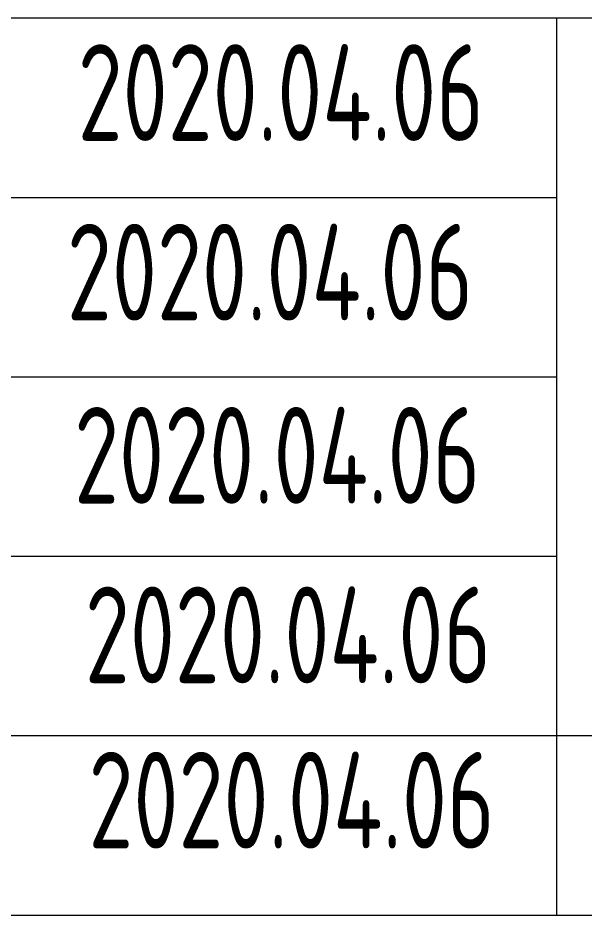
# Model space of a CAD drawing. Extents: x 5188914 to 7068445, y -542675 to 2032183.
# Drawn here: x 5237854 to 5239909, y -319337 to -316087 of the extents above; entities that cross this region are included whole.
import ezdxf
from ezdxf.enums import TextEntityAlignment as Align

# ---------------------------------------------------------------- set-up
doc = ezdxf.new("R2010")
doc.units = 0
doc.header["$LTSCALE"] = 1000
doc.header["$MEASUREMENT"] = 0
doc.layers.get('0').update_dxf_attribs({"linetype": 'CONTINUOUS'})
doc.styles.add('sceie', font='SCEIE', dxfattribs={"width": 0.75, "bigfont": 'SCEIC'})

msp = doc.modelspace()

# ---------------------------------------------------------------- linework, layer by layer
for p, q in [((5234307.2, -316087.3), (5245307.2, -316087.3)), ((5239807.2, -319337.3), (5239807.2, -316087.3)), ((5234307.2, -316737.3), (5239807.2, -316737.3)), ((5234307.2, -317387.3), (5239807.2, -317387.3)), ((5234307.2, -318037.3), (5239807.2, -318037.3)), ((5234307.2, -318687.3), (5239807.2, -318687.3)), ((5239807.2, -318687.3), (5252307.2, -318687.3)), ((5234307.2, -319337.3), (5252307.2, -319337.3))]:
    msp.add_line(p, q)

# ---------------------------------------------------------------- texts
at = {"style": 'sceie', "width": 0.8}
for p in [(5238806.6, -316357.1), (5238767.5, -317007.7), (5238793.5, -317671.3), (5238832.6, -318321.9), (5238845.6, -318920.5)]:
    msp.add_attdef('2020.04.06', text='200320-02-040', height=350, dxfattribs=at).set_placement(p, align=Align.MIDDLE)

doc.saveas('drawing.dxf')
